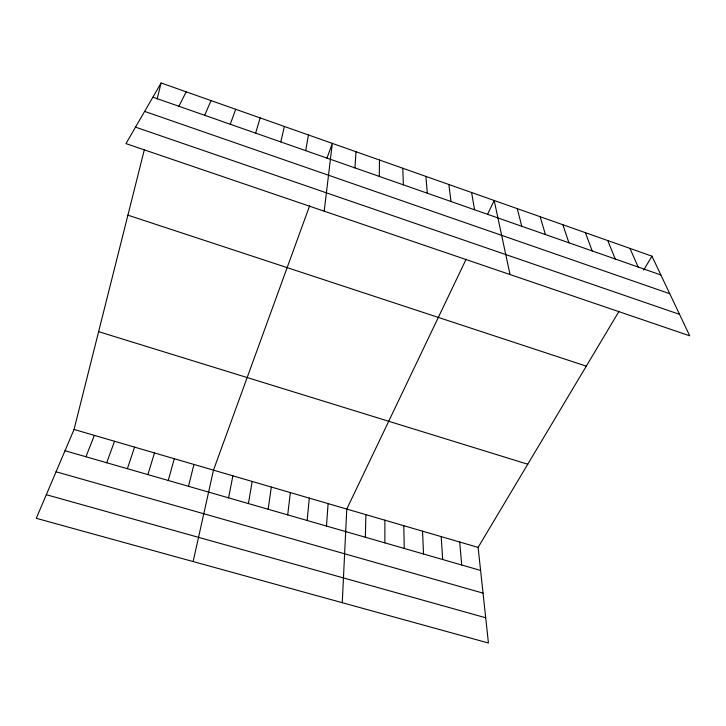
<?xml version="1.0" encoding="UTF-8"?>
<svg xmlns="http://www.w3.org/2000/svg" width="726" height="726" viewBox="0 0 726 726"><rect width="100%" height="100%" fill="white"/><g stroke="black" fill="none" stroke-linecap="round" stroke-linejoin="round"><path stroke-width="1.09" d="M384.871 542.866L384.907 520.188M379.262 176.4L379.489 160.029M365.341 537.249L365.904 514.643M342.255 602.698L346.774 509.062L466.137 259.2M354.941 167.887L356.003 151.743M326.482 526.051L328.098 503.608M307.162 520.488L309.294 498.118M287.705 514.879L290.373 492.6M324.195 211.184L332.326 143.385L326.972 158.114M268.121 509.244L271.333 487.046M248.41 503.563L252.176 481.447M305.691 150.654L308.459 134.963M228.572 497.855L232.892 475.82M193.134 561.561L213.48 470.158L309.621 205.83M280.762 141.924L284.401 126.478M188.497 486.311L193.951 464.459M619.024 311.327L478.107 547.395L488.426 643.018L36.3 518.3L74.043 429.456L144.383 149.601M157.088 99.035L161.118 82.982L651.957 256.16L689.7 335.793L125.97 143.612L161.118 82.982M168.25 480.476L174.285 458.714M255.616 133.121L260.144 117.921M147.877 474.613L154.502 452.942M127.368 468.706L134.582 447.125M106.722 462.752L114.536 441.272M230.26 124.246L235.687 109.29M85.931 456.772L94.362 435.382M204.696 115.298L211.039 100.596M487.573 214.324L494.188 200.494L510.024 274.537M178.905 106.268L186.183 91.83M643.653 270.081L651.957 256.16M46.319 494.705L485.703 617.772M56.065 471.773L483.044 593.124M65.004 450.737L480.594 570.436M74.043 429.456L478.107 547.395M98.627 331.664L527.757 464.223M127.903 215.168L586.299 366.149M135.517 127.141L679.545 314.358M144.646 111.396L669.762 293.721M152.896 97.166L660.878 274.972M629.95 248.401L638.163 267.023M607.771 240.569L615.267 259.01M585.41 232.683L592.18 250.924M562.877 224.733L568.903 242.774M540.162 216.72L545.435 234.562M517.266 208.634L521.776 226.285M471.601 192.526L474.568 209.76M448.85 184.504L451.027 201.519M459.703 542.023L461.7 565M425.908 176.409L427.305 193.216M441.181 536.614L442.678 559.519M422.541 531.178L423.539 554.002M402.794 168.25L403.375 184.84M403.783 525.697L404.264 548.457"/></g></svg>
